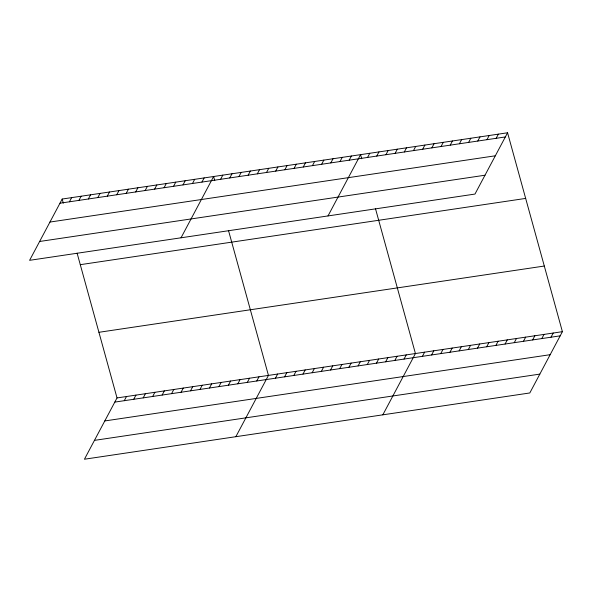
<?xml version="1.0" encoding="UTF-8"?>
<svg xmlns="http://www.w3.org/2000/svg" width="592" height="592" viewBox="0 0 592 592"><rect width="100%" height="100%" fill="white"/><g stroke="black" fill="none" stroke-linecap="round" stroke-linejoin="round"><path stroke-width="0.89" d="M62.19 199.038L29.6 260.325L474.976 194.065L507.566 132.778L62.19 199.038L63.314 203.145M69.434 201.798L71.654 197.632M78.899 200.392L81.119 196.226M88.363 198.986L90.583 194.812M97.828 197.573L100.041 193.406M107.293 196.167L109.505 192M116.757 194.761L118.97 190.594M126.222 193.347L128.434 189.181M135.686 191.941L137.899 187.775M145.151 190.535L147.364 186.369M154.616 189.129L156.828 184.963M164.08 187.716L166.293 183.55M173.545 186.31L175.757 182.144M183.009 184.904L185.222 180.738M192.474 183.498L194.687 179.324M201.939 182.084L204.151 177.918M181.026 237.799L213.616 176.512L214.748 180.612M220.587 179.309L222.799 175.143M229.77 177.948L231.99 173.774M77.115 253.191L117.024 397.935L84.434 459.222L529.81 392.962L562.4 331.675L507.566 132.778M238.961 176.579L241.173 172.413M124.268 400.695L126.488 396.529M248.144 175.21L250.357 171.044M133.733 399.289L135.953 395.116M257.328 173.848L259.548 169.675M143.197 397.876L145.417 393.71M266.518 172.479L268.731 168.313M152.662 396.47L154.882 392.304M275.702 171.11L277.914 166.944M162.127 395.064L164.347 390.898M284.885 169.741L287.105 165.575M171.591 393.65L173.811 389.484M294.076 168.38L296.289 164.213M181.056 392.244L183.276 388.078M303.259 167.011L305.472 162.844M190.52 390.838L192.733 386.672M312.443 165.642L314.663 161.475M199.985 389.432L202.198 385.259M321.634 164.28L323.846 160.114M209.45 388.019L211.662 383.853M330.817 162.911L333.03 158.745M218.914 386.613L221.127 382.447M340 161.542L342.22 157.376M228.379 385.207L230.591 381.041M349.191 160.18L351.404 156.014M237.843 383.794L240.056 379.627M328.005 215.932L360.587 154.645L361.719 158.745M247.308 382.388L249.521 378.221M367.558 157.442L369.778 153.276M256.773 380.982L258.985 376.815M376.749 156.081L378.961 151.915M235.86 436.696L268.45 375.402L228.542 230.658M385.932 154.712L388.145 150.546M275.421 378.207L277.633 374.04M395.116 153.343L397.336 149.177M284.604 376.838L286.824 372.671M404.306 151.981L406.519 147.808M293.795 375.476L296.007 371.302M413.49 150.612L415.702 146.446M302.978 374.107L305.191 369.941M422.673 149.243L424.893 145.077M312.162 372.738L314.382 368.572M431.864 147.882L434.077 143.708M321.352 371.369L323.565 367.203M441.047 146.513L443.26 142.346M330.536 370.007L332.748 365.841M450.231 145.144L452.451 140.977M339.719 368.638L341.939 364.472M459.422 143.775L461.634 139.608M348.91 367.269L351.123 363.103M468.605 142.413L470.818 138.247M358.093 365.908L360.313 361.742M477.788 141.044L480.008 136.878M367.277 364.539L369.497 360.373M486.979 139.675L489.192 135.509M376.468 363.17L378.68 359.004M496.163 138.313L498.383 134.147M385.651 361.808L387.871 357.642M394.834 360.439L397.054 356.273M404.025 359.07L406.238 354.904M382.839 414.829L415.429 353.542L375.52 208.791M422.392 356.34L424.612 352.173M431.583 354.971L433.795 350.804M440.766 353.609L442.986 349.435M449.957 352.24L452.17 348.074M459.14 350.871L461.353 346.705M468.324 349.509L470.544 345.336M477.515 348.14L479.727 343.974M486.698 346.771L488.911 342.605M495.881 345.402L498.101 341.236M505.072 344.041L507.285 339.875M514.256 342.672L516.468 338.506M523.439 341.303L525.659 337.137M532.63 339.941L534.842 335.775M541.813 338.572L544.026 334.406M550.997 337.203L553.217 333.037M59.97 203.204L505.346 136.944M49.95 222.059L495.326 155.792M39.62 241.477L485.003 175.217M80.283 264.676L525.659 198.416M98.923 332.297L544.307 266.037M117.024 397.935L562.4 331.675M114.804 402.101L560.187 335.842M104.784 420.949L550.16 354.689M94.461 440.374L539.837 374.107"/></g></svg>
